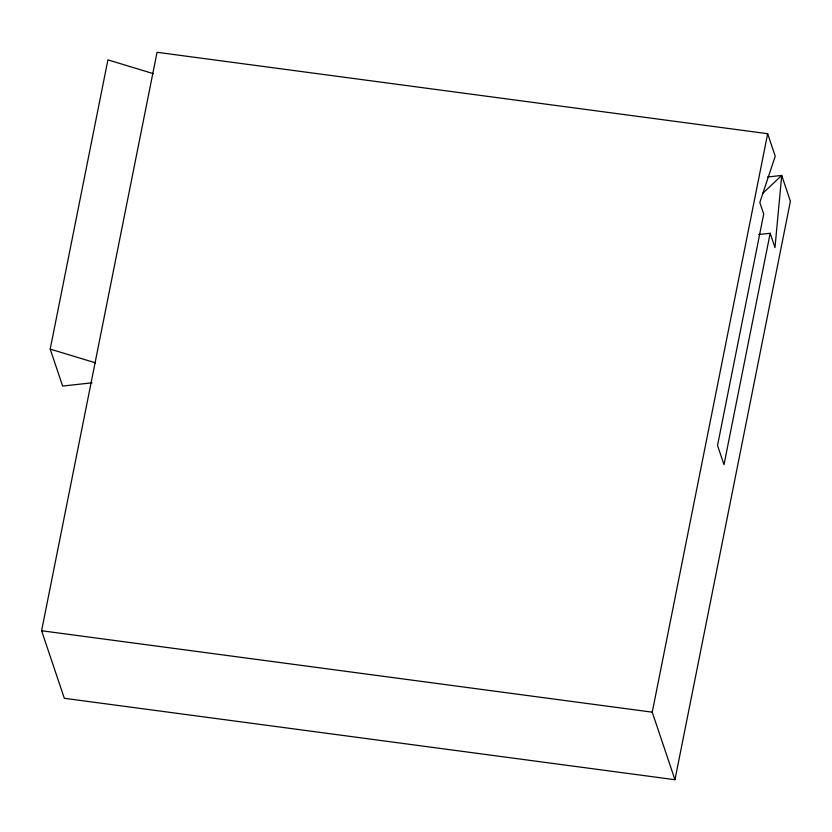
<?xml version="1.0" encoding="UTF-8"?>
<svg xmlns="http://www.w3.org/2000/svg" width="832" height="832" viewBox="0 0 832 832"><rect width="100%" height="100%" fill="white"/><g stroke="black" fill="none" stroke-linecap="round" stroke-linejoin="round"><path stroke-width="1.25" d="M92.019 382.824L62.629 386.048L50.201 349.107L107.91 59.873L153.223 73.622M767.645 176.977L781.716 175.427L790.4 201.25L674.96 779.709L64.334 698.298L41.6 630.75L157.04 52.291L767.666 133.702L775.247 156.218L759.814 202.498L763.703 214.063L717.527 445.453L723.996 464.662L770.172 233.272L758.659 234.541M674.96 779.709L652.236 712.171L767.666 133.702M762.882 193.211L781.716 175.427L774.987 247.593L770.172 233.272M41.6 630.75L652.236 712.171M50.201 349.107L95.503 362.846"/></g></svg>
